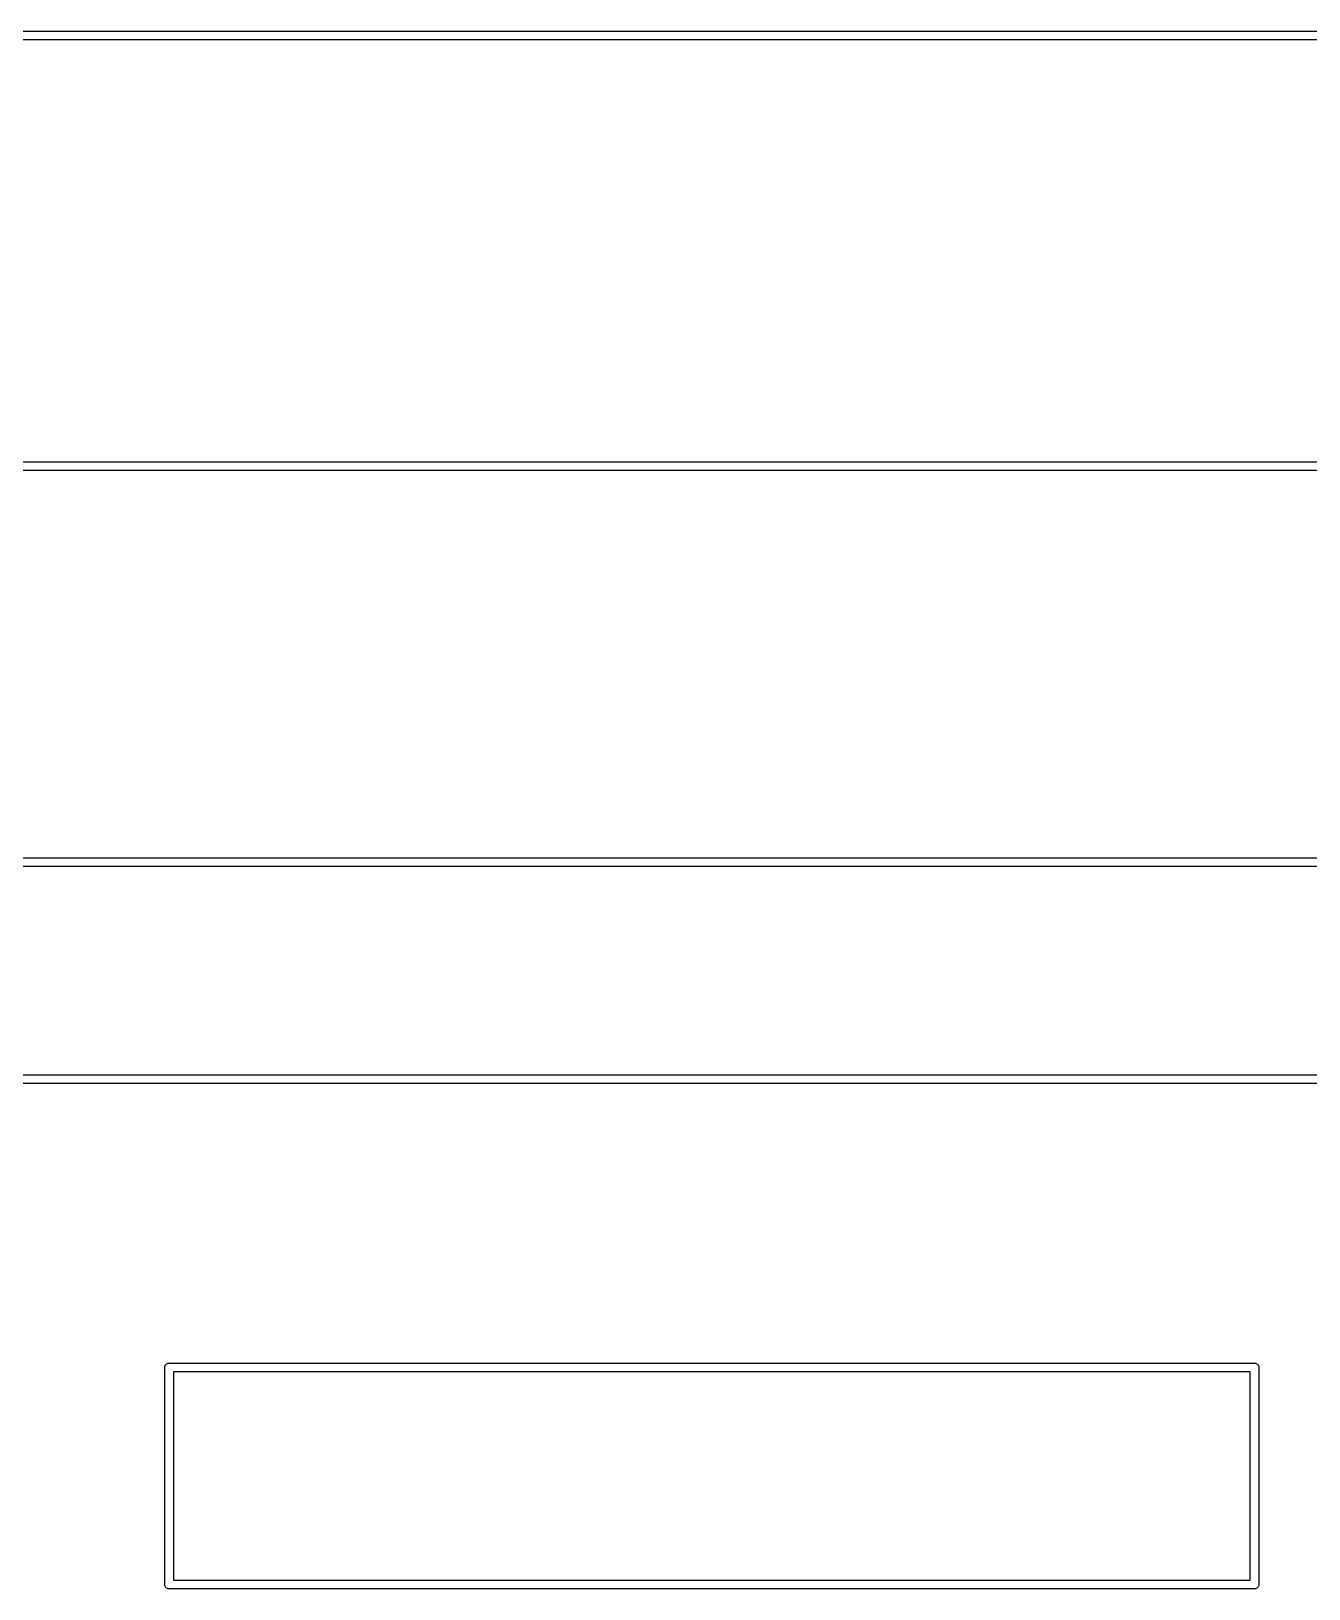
# Model space of a CAD drawing. Extents: x 0 to 214, y -130 to 23.
# Drawn here: x 29.25 to 58.67, y -16.68 to 19.2 of the extents above; entities that cross this region are included whole.
import ezdxf

# ---------------------------------------------------------------- set-up
doc = ezdxf.new("R2010")
doc.units = 0
doc.layers.add('BLACK', color=7, linetype='CONTINUOUS')

msp = doc.modelspace()

# ---------------------------------------------------------------- linework, layer by layer
at = {"layer": 'BLACK', "linetype": 'CONTINUOUS'}
for p, q in [((2.4201, 19.2), (197.43, 19.2)), ((197.43, 19), (2.4201, 19)), ((14.9201, 9.27614), (184.93, 9.27614)), ((184.93, 9.07614), (14.9201, 9.07614)), ((12.525, 0.161), (187.325, 0.161)), ((187.325, -0.039), (12.525, -0.039)), ((19.9299, -4.839), (179.92, -4.839)), ((179.825, -5.039), (20.025, -5.039)), ((32.4054, -11.4822), (32.4201, -11.4807)), ((32.4201, -11.4807), (32.425, -11.4802)), ((32.425, -11.4802), (32.4299, -11.4807)), ((32.4299, -11.4807), (57.4201, -11.4807)), ((57.4201, -11.4807), (57.425, -11.4802)), ((57.425, -11.4802), (57.4299, -11.4807)), ((57.4299, -11.4807), (57.4446, -11.4822)), ((32.3245, -11.5807), (32.3264, -11.5611)), ((32.325, -11.5856), (32.3245, -11.5807)), ((32.325, -16.5758), (32.325, -11.5856)), ((32.3264, -11.5611), (32.3322, -11.5423)), ((32.3322, -11.5423), (32.3415, -11.5249)), ((32.3415, -11.5249), (32.3539, -11.5097)), ((32.3539, -11.5097), (32.3692, -11.4972)), ((32.3692, -11.4972), (32.3865, -11.4879)), ((32.3865, -11.4879), (32.4054, -11.4822)), ((32.525, -11.6807), (32.525, -16.4807)), ((57.325, -11.6807), (32.525, -11.6807)), ((57.325, -16.4807), (57.325, -11.6807)), ((57.4446, -11.4822), (57.4635, -11.4879)), ((57.4635, -11.4879), (57.4808, -11.4972)), ((57.4808, -11.4972), (57.4961, -11.5097)), ((57.4961, -11.5097), (57.5085, -11.5249)), ((57.5085, -11.5249), (57.5178, -11.5423)), ((57.5178, -11.5423), (57.5236, -11.5611)), ((57.5236, -11.5611), (57.5255, -11.5807)), ((57.5255, -11.5807), (57.525, -11.5856)), ((57.525, -11.5856), (57.525, -16.5758)), ((32.525, -16.4807), (57.325, -16.4807)), ((32.3245, -16.5807), (32.325, -16.5758)), ((32.3264, -16.6003), (32.3245, -16.5807)), ((32.3322, -16.6192), (32.3264, -16.6003)), ((32.3415, -16.6366), (32.3322, -16.6192)), ((32.3539, -16.6518), (32.3415, -16.6366)), ((32.3692, -16.6643), (32.3539, -16.6518)), ((32.3865, -16.6736), (32.3692, -16.6643)), ((32.4054, -16.6793), (32.3865, -16.6736)), ((32.425, -16.6812), (32.4054, -16.6793)), ((32.4299, -16.6807), (32.425, -16.6812)), ((57.4201, -16.6807), (32.4299, -16.6807)), ((57.425, -16.6812), (57.4201, -16.6807)), ((57.4299, -16.6807), (57.425, -16.6812)), ((57.4446, -16.6793), (57.4299, -16.6807)), ((57.4635, -16.6736), (57.4446, -16.6793)), ((57.4808, -16.6643), (57.4635, -16.6736)), ((57.4961, -16.6518), (57.4808, -16.6643)), ((57.5085, -16.6366), (57.4961, -16.6518)), ((57.5178, -16.6192), (57.5085, -16.6366)), ((57.5236, -16.6003), (57.5178, -16.6192)), ((57.5255, -16.5807), (57.5236, -16.6003)), ((57.525, -16.5758), (57.5255, -16.5807))]:
    msp.add_line(p, q, dxfattribs=at)

doc.saveas('drawing.dxf')
